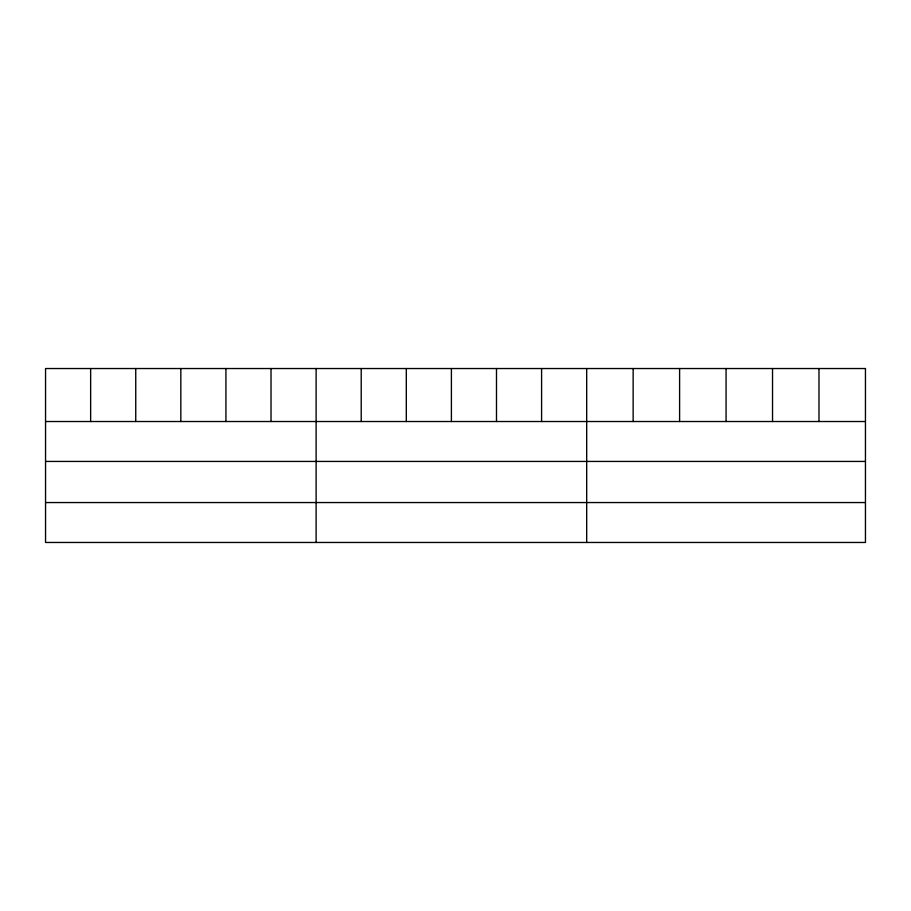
<?xml version="1.0" encoding="UTF-8"?>
<svg xmlns="http://www.w3.org/2000/svg" width="911" height="911" viewBox="0 0 911 911"><rect width="100%" height="100%" fill="white"/><g stroke="black" fill="none" stroke-linecap="round" stroke-linejoin="round"><path stroke-width="1.37" d="M45.55 421.52L865.45 421.52M45.55 461.433L865.45 461.433M45.55 502.553L865.45 502.553M818.989 368.534L818.989 421.52M772.528 368.534L772.528 421.52M726.067 368.534L726.067 421.52M679.606 368.534L679.606 421.52M633.145 368.534L633.145 421.52M586.684 368.534L586.684 542.466M541.59 368.534L541.59 421.52M496.495 368.534L496.495 421.52M451.4 368.534L451.4 421.52M406.306 368.534L406.306 421.52M361.211 368.534L361.211 421.52M316.117 368.534L316.117 542.466M271.022 368.534L271.022 421.52M225.928 368.534L225.928 421.52M180.834 368.534L180.834 421.52M135.739 368.534L135.739 421.52M90.644 368.534L90.644 421.52M865.45 368.534L45.55 368.534L45.55 542.466L865.45 542.466L865.45 368.534"/></g></svg>
